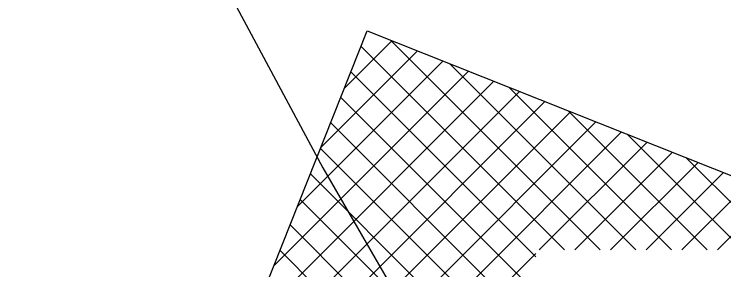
# Model space of a CAD drawing. Header units: metres. Extents: x 261051 to 267165, y 2208696 to 2215152.
# Drawn here: x 261050.8 to 261229.8, y 2210037.1 to 2210101.7 of the extents above; entities that cross this region are included whole.
import ezdxf

# ---------------------------------------------------------------- set-up
doc = ezdxf.new("R2010")
doc.units = ezdxf.units.M
doc.layers.add('PORT', color=5, linetype='Continuous')
doc.layers.add('village', color=3, linetype='Continuous')

msp = doc.modelspace()

# ---------------------------------------------------------------- linework, layer by layer
at = {"layer": 'PORT'}
for p, q in [((261113.68, 2210031.89), (261139.73, 2210097.48)), ((261139.73, 2210097.48), (261315.64, 2210027.61))]:
    msp.add_line(p, q, dxfattribs=at)
at = {"layer": 'PORT', "linetype": 'Continuous'}
for p, q in [((261134.01, 2210083.07), (261145.94, 2210095.01)), ((261198.44, 2210042.32), (261145.63, 2210095.13)), ((261189.46, 2210042.32), (261138.19, 2210093.59)), ((261128.09, 2210068.18), (261152.37, 2210092.45)), ((261122.18, 2210053.28), (261158.8, 2210089.9)), ((261207.42, 2210042.32), (261160.53, 2210089.22)), ((261116.26, 2210038.38), (261165.22, 2210087.35)), ((261182.2, 2210040.6), (261135.63, 2210087.17)), ((261117.31, 2210030.45), (261171.65, 2210084.8)), ((261123.74, 2210027.9), (261178.08, 2210082.24)), ((261216.4, 2210042.32), (261175.42, 2210083.3)), ((261182.2, 2210031.62), (261133.08, 2210080.74)), ((261130.17, 2210025.35), (261184.51, 2210079.69)), ((261136.59, 2210022.8), (261190.93, 2210077.14)), ((261225.38, 2210042.32), (261190.32, 2210077.38)), ((261182.2, 2210022.64), (261130.53, 2210074.31)), ((261143.02, 2210020.24), (261197.36, 2210074.59)), ((261149.45, 2210017.69), (261203.79, 2210072.03)), ((261234.36, 2210042.32), (261205.22, 2210071.47)), ((261183.06, 2210042.32), (261210.22, 2210069.48)), ((261197.09, 2209998.77), (261127.98, 2210067.88)), ((261192.04, 2210042.32), (261216.64, 2210066.93)), ((261201.02, 2210042.32), (261223.07, 2210064.37)), ((261243.34, 2210042.32), (261220.11, 2210065.55)), ((261182.2, 2210004.68), (261125.42, 2210061.46)), ((261210, 2210042.32), (261229.5, 2210061.82)), ((261218.98, 2210042.32), (261235.93, 2210059.27)), ((261227.96, 2210042.32), (261242.35, 2210056.72)), ((261167.3, 2210010.6), (261122.87, 2210055.03)), ((261152.4, 2210016.52), (261120.32, 2210048.6)), ((261137.51, 2210022.43), (261117.77, 2210042.17)), ((261155.87, 2210015.14), (261182.2, 2210041.46))]:
    msp.add_line(p, q, dxfattribs=at)
at = {"layer": 'village', "color": 3}
for p, q in [((261050.78, 2210208.16), (261128.56, 2210063)), ((261128.56, 2210063), (261175.32, 2209982.28))]:
    msp.add_line(p, q, dxfattribs=at)

doc.saveas('drawing.dxf')
